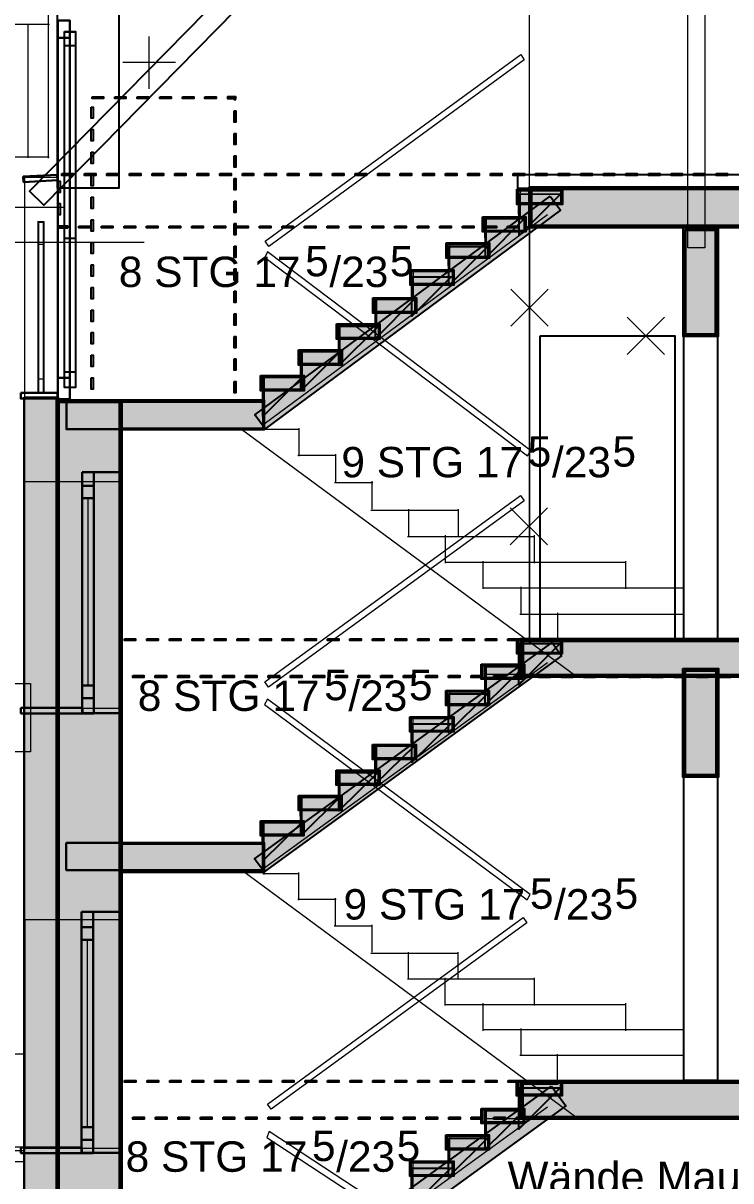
# Model space of a CAD drawing. Header units: millimetres. Extents: x 7 to 41668, y 3977 to 28530.
# Drawn here: x 18826 to 23474, y 11560 to 19163 of the extents above; entities that cross this region are included whole.
import ezdxf

# ---------------------------------------------------------------- set-up
doc = ezdxf.new("R2010")
doc.units = ezdxf.units.MM
doc.header["$LTSCALE"] = 50
doc.linetypes.add('PDF_112-9_84-7_0-0_0-0', pattern=[197.6, 112.9, -84.7, 0, 0])
for name, color, linetype in [('00_Wand_Bestand', 7, 'Continuous'), ('01_Daemmung_neu', 9, 'Continuous'), ('05_Linien_stark', 7, 'Continuous'), ('06_Linien_fein', 3, 'Continuous'), ('07_Bemassung', 6, 'Continuous'), ('10_Text', 7, 'Continuous')]:
    doc.layers.add(name, color=color, linetype=linetype)
doc.styles.add('PLAN', font='arial.ttf')

msp = doc.modelspace()

# ---------------------------------------------------------------- hatches: boundary and pattern name
at = {"layer": '00_Wand_Bestand'}
for points in [[(22287, 18026.3), (22355.1, 17934.2), (20416.2, 16499.4), (20348, 16591.5)], [(22069, 18072.8), (22367.1, 18072.8), (22367.1, 17972.8), (22069, 17972.8)], [(22082.1, 18041.7), (22354, 18041.3), (22082.5, 17769.8)], [(22149.8, 18089), (30224.9, 18089), (30224.9, 17818.5), (22149.8, 17818.5)], [(21842, 17892.1), (22127.6, 17892.1), (22127.6, 17792.1), (21842, 17792.1)], [(21861.1, 17880.7), (22118.7, 17880.1), (21861.7, 17623)], [(23159.8, 17820.5), (23389.7, 17820.5), (23389.7, 17105.7), (23159.8, 17105.7)], [(21603.1, 17719.7), (21888.7, 17719.7), (21888.7, 17619.7), (21603.1, 17619.7)], [(21620.1, 17697.2), (21877.8, 17696.6), (21620.7, 17439.6)], [(21366.7, 17542.5), (21655.6, 17542.5), (21655.6, 17442.5), (21366.7, 17442.5)], [(21378.5, 17497.5), (21636.1, 17496.9), (21379.1, 17239.9)], [(21122.7, 17359.3), (21408.3, 17359.3), (21408.3, 17259.3), (21122.7, 17259.3)], [(21139.5, 17350.5), (21397.1, 17349.9), (21140.1, 17092.8)], [(20883.7, 17187.8), (21169.3, 17187.8), (21169.3, 17087.8), (20883.7, 17087.8)], [(20899.7, 17172.8), (21157.4, 17172.2), (20900.3, 16915.1)], [(20634.8, 17017.6), (20920.4, 17017.6), (20920.4, 16917.6), (20634.8, 16917.6)], [(20649.8, 17007.3), (20907.5, 17006.7), (20650.4, 16749.6)], [(20385.4, 16848.9), (20671, 16848.9), (20671, 16748.9), (20385.4, 16748.9)], [(20400.3, 16838.6), (20658, 16838), (20400.9, 16580.9)], [(19045.3, 16690), (19475.1, 16690), (19475.1, 6062.2), (19045.3, 6062.2)], [(19465.7, 16688.8), (20409.5, 16688.8), (20409.5, 16493.1), (19465.7, 16493.1)], [(22299.7, 15095.3), (22362.3, 15009), (20408.4, 13589.4), (20345.8, 13675.7)], [(22067.6, 15121), (22365.7, 15121), (22365.7, 15021), (22067.6, 15021)], [(22080.7, 15089.9), (22352.6, 15089.5), (22081.1, 14817.9)], [(22093.2, 15121.1), (29873.4, 15121.1), (29873.4, 14867.3), (22093.2, 14867.3)], [(21833.9, 14954.5), (22119.6, 14954.5), (22119.6, 14856.1), (21833.9, 14856.1)], [(21859.7, 14939.3), (22117.3, 14938.8), (21860.3, 14686)], [(23158.4, 14925.4), (23393.2, 14925.4), (23393.2, 14210.6), (23158.4, 14210.6)], [(21601.7, 14781.1), (21887.3, 14781.1), (21887.3, 14682.7), (21601.7, 14682.7)], [(21618.7, 14758.9), (21876.4, 14758.3), (21619.3, 14505.5)], [(21365.2, 14606.7), (21654.2, 14606.7), (21654.2, 14508.3), (21365.2, 14508.3)], [(21377.1, 14562.5), (21634.8, 14561.9), (21377.7, 14309.1)], [(21121.3, 14426.6), (21406.9, 14426.6), (21406.9, 14328.2), (21121.3, 14328.2)], [(21138.1, 14417.9), (21395.7, 14417.3), (21138.7, 14164.5)], [(20882.3, 14257.9), (21167.9, 14257.9), (21167.9, 14159.6), (20882.3, 14159.6)], [(20898.3, 14243.2), (21156, 14242.6), (20898.9, 13989.8)], [(20633.4, 14090.6), (20919.1, 14090.6), (20919.1, 13992.2), (20633.4, 13992.2)], [(20648.4, 14080.4), (20906.1, 14079.8), (20649, 13827)], [(20384, 13924.6), (20669.6, 13924.6), (20669.6, 13826.3), (20384, 13826.3)], [(20399, 13914.5), (20656.6, 13913.9), (20399.6, 13661.1)], [(19464.3, 13782.4), (20408.1, 13782.4), (20408.1, 13585.7), (19464.3, 13585.7)], [(22295.7, 12182.8), (22389.7, 12053.4), (20396.9, 10605.6), (20303, 10735)], [(22066.9, 12219.8), (22365, 12219.8), (22365, 12119.8), (22066.9, 12119.8)], [(22080.7, 12171.9), (22352.6, 12171.5), (22081.1, 11900)], [(22092.8, 12219.6), (29880.3, 12219.6), (29880.3, 11965.8), (22092.8, 11965.8)], [(21833.9, 12036.5), (22119.6, 12036.5), (22119.6, 11938.1), (21833.9, 11938.1)], [(21859.7, 12021.4), (22117.3, 12020.8), (21860.3, 11768)], [(21601.7, 11863.1), (21887.3, 11863.1), (21887.3, 11764.7), (21601.7, 11764.7)], [(21618.7, 11840.9), (21876.4, 11840.3), (21619.3, 11587.5)], [(21365.2, 11688.7), (21654.2, 11688.7), (21654.2, 11590.4), (21365.2, 11590.4)], [(21377.1, 11644.5), (21634.8, 11643.9), (21377.7, 11391.1)]]:
    msp.add_hatch(color=7, dxfattribs=at).paths.add_polyline_path(points)
at = {"layer": '01_Daemmung_neu'}
msp.add_hatch(color=7, dxfattribs=at).paths.add_polyline_path([(18833.4, 16706.1), (19055.8, 16706.1), (19055.8, 8604.8), (18833.4, 8604.8)])

# ---------------------------------------------------------------- linework, layer by layer
at = {"layer": '00_Wand_Bestand'}
for points in [[(22287, 18026.3), (22355.1, 17934.2), (20416.2, 16499.4), (20348, 16591.5)], [(22069, 18072.8), (22367.1, 18072.8), (22367.1, 17972.8), (22069, 17972.8)], [(22082.1, 18041.7), (22354, 18041.3), (22082.5, 17769.8)], [(22149.8, 18089), (30224.9, 18089), (30224.9, 17818.5), (22149.8, 17818.5)], [(21842, 17892.1), (22127.6, 17892.1), (22127.6, 17792.1), (21842, 17792.1)], [(21861.1, 17880.7), (22118.7, 17880.1), (21861.7, 17623)], [(23159.8, 17820.5), (23389.7, 17820.5), (23389.7, 17105.7), (23159.8, 17105.7)], [(21603.1, 17719.7), (21888.7, 17719.7), (21888.7, 17619.7), (21603.1, 17619.7)], [(21620.1, 17697.2), (21877.8, 17696.6), (21620.7, 17439.6)], [(21366.7, 17542.5), (21655.6, 17542.5), (21655.6, 17442.5), (21366.7, 17442.5)], [(21378.5, 17497.5), (21636.1, 17496.9), (21379.1, 17239.9)], [(21122.7, 17359.3), (21408.3, 17359.3), (21408.3, 17259.3), (21122.7, 17259.3)], [(21139.5, 17350.5), (21397.1, 17349.9), (21140.1, 17092.8)], [(20883.7, 17187.8), (21169.3, 17187.8), (21169.3, 17087.8), (20883.7, 17087.8)], [(20899.7, 17172.8), (21157.4, 17172.2), (20900.3, 16915.1)], [(20634.8, 17017.6), (20920.4, 17017.6), (20920.4, 16917.6), (20634.8, 16917.6)], [(20649.8, 17007.3), (20907.5, 17006.7), (20650.4, 16749.6)], [(20385.4, 16848.9), (20671, 16848.9), (20671, 16748.9), (20385.4, 16748.9)], [(20400.3, 16838.6), (20658, 16838), (20400.9, 16580.9)], [(19045.3, 16690), (19475.1, 16690), (19475.1, 6062.2), (19045.3, 6062.2)], [(19465.7, 16688.8), (20409.5, 16688.8), (20409.5, 16493.1), (19465.7, 16493.1)], [(22299.7, 15095.3), (22362.3, 15009), (20408.4, 13589.4), (20345.8, 13675.7)], [(22067.6, 15121), (22365.7, 15121), (22365.7, 15021), (22067.6, 15021)], [(22080.7, 15089.9), (22352.6, 15089.5), (22081.1, 14817.9)], [(22093.2, 15121.1), (29873.4, 15121.1), (29873.4, 14867.3), (22093.2, 14867.3)], [(21833.9, 14954.5), (22119.6, 14954.5), (22119.6, 14856.1), (21833.9, 14856.1)], [(21859.7, 14939.3), (22117.3, 14938.8), (21860.3, 14686)], [(23158.4, 14925.4), (23393.2, 14925.4), (23393.2, 14210.6), (23158.4, 14210.6)], [(21601.7, 14781.1), (21887.3, 14781.1), (21887.3, 14682.7), (21601.7, 14682.7)], [(21618.7, 14758.9), (21876.4, 14758.3), (21619.3, 14505.5)], [(21365.2, 14606.7), (21654.2, 14606.7), (21654.2, 14508.3), (21365.2, 14508.3)], [(21377.1, 14562.5), (21634.8, 14561.9), (21377.7, 14309.1)], [(21121.3, 14426.6), (21406.9, 14426.6), (21406.9, 14328.2), (21121.3, 14328.2)], [(21138.1, 14417.9), (21395.7, 14417.3), (21138.7, 14164.5)], [(20882.3, 14257.9), (21167.9, 14257.9), (21167.9, 14159.6), (20882.3, 14159.6)], [(20898.3, 14243.2), (21156, 14242.6), (20898.9, 13989.8)], [(20633.4, 14090.6), (20919.1, 14090.6), (20919.1, 13992.2), (20633.4, 13992.2)], [(20648.4, 14080.4), (20906.1, 14079.8), (20649, 13827)], [(20384, 13924.6), (20669.6, 13924.6), (20669.6, 13826.3), (20384, 13826.3)], [(20399, 13914.5), (20656.6, 13913.9), (20399.6, 13661.1)], [(19464.3, 13782.4), (20408.1, 13782.4), (20408.1, 13585.7), (19464.3, 13585.7)], [(22295.7, 12182.8), (22389.7, 12053.4), (20396.9, 10605.6), (20303, 10735)], [(22066.9, 12219.8), (22365, 12219.8), (22365, 12119.8), (22066.9, 12119.8)], [(22080.7, 12171.9), (22352.6, 12171.5), (22081.1, 11900)], [(22092.8, 12219.6), (29880.3, 12219.6), (29880.3, 11965.8), (22092.8, 11965.8)], [(21833.9, 12036.5), (22119.6, 12036.5), (22119.6, 11938.1), (21833.9, 11938.1)], [(21859.7, 12021.4), (22117.3, 12020.8), (21860.3, 11768)], [(21601.7, 11863.1), (21887.3, 11863.1), (21887.3, 11764.7), (21601.7, 11764.7)], [(21618.7, 11840.9), (21876.4, 11840.3), (21619.3, 11587.5)], [(21365.2, 11688.7), (21654.2, 11688.7), (21654.2, 11590.4), (21365.2, 11590.4)], [(21377.1, 11644.5), (21634.8, 11643.9), (21377.7, 11391.1)]]:
    msp.add_lwpolyline(points, close=True, dxfattribs=at)
at = {"layer": '01_Daemmung_neu'}
msp.add_lwpolyline([(18833.4, 16706.1), (19055.8, 16706.1), (19055.8, 8604.8), (18833.4, 8604.8)], close=True, dxfattribs=at)
at = {"layer": '05_Linien_stark', "lineweight": 15}
for p, q in [((18991.3, 19286), (18991.3, 18276.8)), ((16832.9, 19157.6), (18999.4, 19157.6)), ((18857.5, 19159.3), (18857.5, 18277.9)), ((16826, 18286.4), (18996.3, 18286.4)), ((22090, 18070.1), (22090, 17887)), ((21867.7, 17891.1), (21867.7, 17705.8)), ((22096.3, 17883.8), (21868, 17883.8)), ((18964, 17859.4), (18920.4, 17859.4)), ((5333.2, 17725.1), (19620.8, 17725.1)), ((21626.7, 17719.4), (21626.7, 17536.4)), ((18963.8, 17710.1), (18920.6, 17710.1)), ((21872.9, 17712.4), (21620.9, 17712.4)), ((21633.2, 17534.1), (21381.3, 17534.1)), ((21387, 17541.1), (21387, 17358)), ((21393.2, 17351.7), (21141.2, 17351.7)), ((21147, 17358.7), (21147, 17175.7)), ((20906.8, 17186.5), (20906.8, 17002.7)), ((21153, 17179.5), (20901.1, 17179.5)), ((20903.8, 17010), (20651.9, 17010)), ((20657.6, 17017), (20657.6, 16834)), ((18964, 16825), (18920.4, 16825)), ((20654.6, 16841.5), (20402.7, 16841.5)), ((20408.4, 16848.5), (20408.4, 16665.5)), ((20408.1, 16681.2), (20408.1, 16489.8)), ((19253.7, 14809.9), (19253.7, 16048.2)), ((22093.2, 15117.6), (22093.2, 14934.6)), ((22094, 15117.7), (22094, 14934.7)), ((21866.4, 14949.6), (21866.4, 14767.3)), ((21871.4, 14773.8), (21619.5, 14773.8)), ((21625.2, 14780.8), (21625.2, 14600.7)), ((21631.8, 14598.4), (21379.9, 14598.4)), ((21385.6, 14605.4), (21385.6, 14425.3)), ((21391.8, 14419.1), (21139.9, 14419.1)), ((21145.6, 14426), (21145.6, 14246)), ((21151.6, 14249.7), (20899.7, 14249.7)), ((20905.4, 14256.6), (20905.4, 14075.9)), ((20902.4, 14083), (20650.5, 14083)), ((20656.2, 14089.9), (20656.2, 13909.9)), ((20653.2, 13917.4), (20401.2, 13917.4)), ((20407, 13924.3), (20407, 13744.3)), ((20406.7, 13759.7), (20406.7, 13571.5)), ((19249, 11909.9), (19249, 13148.3)), ((21866.4, 12031.6), (21866.4, 11849.3)), ((21625.2, 11862.8), (21625.2, 11682.7)), ((21871.4, 11855.8), (21619.5, 11855.8)), ((21631.8, 11680.5), (21379.9, 11680.5)), ((21385.6, 11687.4), (21385.6, 11507.3))]:
    msp.add_line(p, q, dxfattribs=at)
at = {"layer": '05_Linien_stark', "lineweight": 25}
for points in [[(24657.1, 23950.7), (24750.2, 23859.2), (18961.4, 17968.5), (18868.3, 18060.1)], [(19097.4, 19108.4), (19170.8, 19108.4), (19170.8, 16770.7), (19097.4, 16770.7)], [(19097.4, 19106.3), (19170.8, 19106.3), (19170.8, 17748.6), (19097.4, 17748.6)], [(19097.7, 19016.2), (19171, 19016.2), (19171, 16872.1), (19097.7, 16872.1)], [(18926.5, 17859.5), (18958.7, 17859.5), (18958.7, 16734.9), (18926.5, 16734.9)], [(23166, 17112), (23385.1, 17112), (23385.1, 15117.5), (23166, 15117.5)], [(23164.6, 14216.9), (23386.3, 14216.9), (23386.3, 12220.1), (23164.6, 12220.1)]]:
    msp.add_lwpolyline(points, close=True, dxfattribs=at)
at = {"layer": '05_Linien_stark', "lineweight": 20}
for points in [[(23190.3, 20866.5), (23301.9, 20866.5), (23301.9, 17688.2), (23190.3, 17688.2)], [(5545.9, 12394.9), (18837.9, 12394.9), (18837.9, 11782.4), (5545.9, 11782.4)], [(5545.7, 11759.1), (18835.2, 11759.1), (18835.2, 11686.1), (5545.7, 11686.1)]]:
    msp.add_lwpolyline(points, close=True, dxfattribs=at)
at = {"layer": '05_Linien_stark', "lineweight": 30}
for points in [[(19054.9, 19180.1), (19133.2, 19180.1), (19133.2, 16694.3), (19054.9, 16694.3)], [(19054.9, 19067.7), (19133.2, 19067.7), (19133.2, 16833.3), (19054.9, 16833.3)], [(18826.7, 18155.9), (18828.6, 18119.5), (19050.9, 18131.2), (19049, 18167.6)], [(22076.9, 18064.8), (22359.2, 18064.8), (22359.2, 17980.7), (22076.9, 17980.7)], [(21849.9, 17884.2), (22119.6, 17884.2), (22119.6, 17800), (21849.9, 17800)], [(21611, 17711.8), (21880.8, 17711.8), (21880.8, 17627.7), (21611, 17627.7)], [(21374.6, 17534.5), (21647.7, 17534.5), (21647.7, 17450.4), (21374.6, 17450.4)], [(21130.6, 17351.3), (21400.3, 17351.3), (21400.3, 17267.2), (21130.6, 17267.2)], [(20891.6, 17179.9), (21161.4, 17179.9), (21161.4, 17095.8), (20891.6, 17095.8)], [(20642.8, 17009.7), (20912.5, 17009.7), (20912.5, 16925.6), (20642.8, 16925.6)], [(20393.3, 16841), (20663, 16841), (20663, 16756.8), (20393.3, 16756.8)], [(18810.3, 16734.6), (19052.3, 16734.6), (19052.3, 16698.2), (18810.3, 16698.2)], [(19110.5, 16676.2), (20408.5, 16676.2), (20408.5, 16496.9), (19110.5, 16496.9)], [(19473.6, 16680.9), (20401.5, 16680.9), (20401.5, 16501), (19473.6, 16501)], [(19214.7, 16214.4), (19290.4, 16214.4), (19290.4, 14630.3), (19214.7, 14630.3)], [(19214.7, 16214.3), (19467.2, 16214.3), (19467.2, 14631.2), (19214.7, 14631.2)], [(19214.7, 16125.7), (19290.3, 16125.7), (19290.3, 14729.8), (19214.7, 14729.8)], [(19214.4, 16044.2), (19290.1, 16044.2), (19290.1, 14812.7), (19214.4, 14812.7)], [(21609.6, 14773.1), (21879.3, 14773.1), (21879.3, 14690.7), (21609.6, 14690.7)], [(18811.7, 14666.8), (19216, 14666.8), (19216, 14630.4), (18811.7, 14630.4)], [(18811.7, 14666.8), (19216, 14666.8), (19216, 14630.4), (18811.7, 14630.4)], [(21373.2, 14598.7), (21646.3, 14598.7), (21646.3, 14516.3), (21373.2, 14516.3)], [(21129.2, 14418.6), (21398.9, 14418.6), (21398.9, 14336.1), (21129.2, 14336.1)], [(20890.3, 14250), (21160, 14250), (21160, 14167.5), (20890.3, 14167.5)], [(20641.4, 14082.6), (20911.1, 14082.6), (20911.1, 14000.2), (20641.4, 14000.2)], [(20391.9, 13916.7), (20661.6, 13916.7), (20661.6, 13834.2), (20391.9, 13834.2)], [(19109.1, 13781.1), (20407.2, 13781.1), (20407.2, 13601.8), (19109.1, 13601.8)], [(19472.2, 13774.5), (20400.2, 13774.5), (20400.2, 13593.7), (19472.2, 13593.7)], [(19209.8, 13327), (19285.5, 13327), (19285.5, 11742.8), (19209.8, 11742.8)], [(19210.3, 13326.9), (19468.2, 13326.9), (19468.2, 11743.7), (19210.3, 11743.7)], [(19210, 13225.7), (19285.7, 13225.7), (19285.7, 11829.8), (19210, 11829.8)], [(19209.7, 13144.2), (19285.4, 13144.2), (19285.4, 11912.7), (19209.7, 11912.7)], [(21609.6, 11855.1), (21879.3, 11855.1), (21879.3, 11772.7), (21609.6, 11772.7)], [(18811.8, 11779.4), (19211.6, 11779.4), (19211.6, 11742.9), (18811.8, 11742.9)], [(18811.8, 11779.4), (19211.6, 11779.4), (19211.6, 11742.9), (18811.8, 11742.9)], [(21373.2, 11680.8), (21646.3, 11680.8), (21646.3, 11598.3), (21373.2, 11598.3)]]:
    msp.add_lwpolyline(points, close=True, dxfattribs=at)
at = {"layer": '05_Linien_stark', "lineweight": 18}
for points in [[(18837.8, 18150.8), (19051.4, 18150.8), (19051.4, 8609.2), (18837.8, 8609.2)], [(18837.8, 16701.7), (19051.4, 16701.7), (19051.4, 8609.2), (18837.8, 8609.2)], [(18836.7, 16152.6), (19469.3, 16152.6), (19469.3, 14661.4), (18836.7, 14661.4)], [(18838.3, 13277.1), (19470.3, 13277.1), (19470.3, 11773.6), (18838.3, 11773.6)]]:
    msp.add_lwpolyline(points, close=True, dxfattribs=at)
at = {"layer": '05_Linien_stark', "lineweight": 50}
for points in [[(22161.3, 18077.6), (30213.5, 18077.6), (30213.5, 17830), (22161.3, 17830)], [(23171.3, 17809.1), (23378.2, 17809.1), (23378.2, 17117.2), (23171.3, 17117.2)], [(19056.7, 16678.5), (19463.7, 16678.5), (19463.7, 6073.7), (19056.7, 6073.7)]]:
    msp.add_lwpolyline(points, close=True, dxfattribs=at)
at = {"layer": '05_Linien_stark', "lineweight": 15}
for points in [[(20431.6, 17660.6), (20412.4, 17625.2), (22137.9, 16320.7), (22157.1, 16356.2)], [(16032.6, 14826.5), (18875.1, 14826.5), (18875.1, 14377.5), (16032.6, 14377.5)], [(20430.2, 14722.9), (20411, 14688), (22136.5, 13405.2), (22155.6, 13440.1)], [(20454.3, 12030.6), (20431.4, 12065), (22110.1, 13289.6), (22133, 13255.2)], [(20442.1, 11885.2), (20426.8, 11845.4), (23414.6, 9883.5), (23429.9, 9923.3)]]:
    msp.add_lwpolyline(points, close=True, dxfattribs=at)
at = {"layer": '06_Linien_fein', "lineweight": 5}
for p, q in [((19654.3, 18731.2), (19654.3, 19076.7)), ((19827, 18903.9), (19481.6, 18903.9)), ((22273.1, 17172.8), (22028.9, 17417.1)), ((22273.1, 17417.1), (22028.9, 17172.8)), ((23037.3, 16988), (22793, 17232.3)), ((23037.3, 17232.3), (22793, 16988)), ((22268.8, 15736.3), (22024.5, 15980.6)), ((22268.8, 15980.6), (22024.5, 15736.3))]:
    msp.add_line(p, q, dxfattribs=at)
at = {"layer": '06_Linien_fein', "linetype": 'PDF_112-9_84-7_0-0_0-0', "lineweight": 15}
for p, q in [((20635.9, 16504.5), (20635.9, 16319.2)), ((20401.3, 16497.1), (20635.7, 16497.1)), ((20630.8, 16325.8), (20882.7, 16325.8)), ((20877, 16332.8), (20877, 16149.7)), ((20870.4, 16147.4), (21122.4, 16147.4)), ((21116.6, 16154.4), (21116.6, 15971.4)), ((21356.7, 15972), (21356.7, 15789)), ((21682.5, 15972), (21682.5, 15789)), ((21110.5, 15965), (21362.4, 15965)), ((21110.5, 15965), (21679.6, 15965)), ((21350.6, 15792.8), (21602.6, 15792.8)), ((21350.6, 15792.8), (22187.3, 15792.8)), ((21596.8, 15799.8), (21596.8, 15616.1)), ((22182.5, 15799.8), (22182.5, 15616.1)), ((21599.8, 15623.3), (21851.8, 15623.3)), ((21599.8, 15623.3), (22786.2, 15623.3)), ((21846, 15630.3), (21846, 15447.3)), ((22782.5, 15630.3), (22782.5, 15447.3)), ((21849, 15454.8), (22101, 15454.8)), ((21849, 15454.8), (23166.3, 15454.8)), ((22095.2, 15461.9), (22095.2, 15278.8)), ((22089, 15282.9), (22341, 15282.9)), ((22089, 15282.9), (23165.7, 15282.9)), ((20399.9, 13578.7), (20634.3, 13578.7)), ((20634.5, 13585.9), (20634.5, 13403.7)), ((20629.4, 13410.2), (20881.3, 13410.2)), ((20875.6, 13417.1), (20875.6, 13237.1)), ((20869, 13234.8), (21120.9, 13234.8)), ((21115.2, 13241.7), (21115.2, 13061.7)), ((21109.1, 13055.4), (21361, 13055.4)), ((21109.1, 13055.4), (21678.2, 13055.4)), ((21355.3, 13062.3), (21355.3, 12882.3)), ((21681.1, 13062.3), (21681.1, 12882.3)), ((21349.2, 12886.1), (21601.1, 12886.1)), ((21349.2, 12886.1), (22185.8, 12886.1)), ((21595.4, 12892.9), (21595.4, 12712.2)), ((22181.2, 12892.9), (22181.2, 12712.2)), ((21598.4, 12719.4), (21850.4, 12719.4)), ((21598.4, 12719.4), (22784.8, 12719.4)), ((21844.6, 12726.3), (21844.6, 12546.3)), ((22781.1, 12726.3), (22781.1, 12546.3)), ((21847.7, 12553.7), (22099.6, 12553.7)), ((21847.7, 12553.7), (23164.9, 12553.7)), ((22093.9, 12560.6), (22093.9, 12380.6)), ((22087.7, 12384.7), (22339.6, 12384.7)), ((22087.7, 12384.7), (23164.3, 12384.7))]:
    msp.add_line(p, q, dxfattribs=at)
at = {"layer": '07_Bemassung', "lineweight": 9}
for p, q in [((22152.5, 15090.4), (22152.5, 20867)), ((19089.7, 17952.5), (14799.8, 17952.5)), ((22153.3, 15090.4), (22153.3, 17868.4))]:
    msp.add_line(p, q, dxfattribs=at)
at = {"layer": '07_Bemassung', "lineweight": 13}
msp.add_line((19135.1, 16878.4), (19135.1, 19016.5), dxfattribs=at)
at = {"layer": '07_Bemassung', "lineweight": 15}
for p, q in [((22270.2, 17905), (20409, 16530.1)), ((22339.4, 15110.6), (22087.5, 15110.6)), ((22268.8, 14963.2), (20407.6, 13611.2)), ((22094.2, 14886.5), (21865.8, 14886.5)), ((22094.9, 14886.6), (21866.5, 14886.6)), ((22339.4, 12192.6), (22087.5, 12192.6)), ((22093.2, 12199.6), (22093.2, 12016.6)), ((22094, 12199.7), (22094, 12016.7)), ((22268.8, 12045.2), (20407.6, 10693.2)), ((22094.2, 11968.5), (21865.8, 11968.5)), ((22094.9, 11968.6), (21866.5, 11968.6))]:
    msp.add_line(p, q, dxfattribs=at)
at = {"layer": '07_Bemassung', "linetype": 'PDF_112-9_84-7_0-0_0-0', "lineweight": 15}
for p, q in [((20260.9, 16498), (22456.6, 14876.1)), ((22335.2, 15290), (22335.2, 15106.2)), ((22338.2, 15113.5), (22590.2, 15113.5)), ((20259.6, 13602.9), (22455.2, 11980.9)), ((22333.8, 12391.6), (22333.8, 12210.9))]:
    msp.add_line(p, q, dxfattribs=at)
at = {"layer": '07_Bemassung', "lineweight": 25}
for points in [[(19050.9, 21530.8), (19454.7, 21530.8), (19454.7, 18078.9), (19050.9, 18078.9)], [(22074.6, 18169.8), (29814.5, 18169.8), (29814.5, 18078.4), (22074.6, 18078.4)], [(22222.5, 17110.2), (23104.9, 17110.2), (23104.9, 15115.7), (22222.5, 15115.7)]]:
    msp.add_lwpolyline(points, close=True, dxfattribs=at)
at = {"layer": '07_Bemassung', "lineweight": 15}
for points in [[(20438.6, 17697.4), (20415.7, 17731.8), (22094.4, 18956.4), (22117.3, 18921.9)], [(20437.2, 14802.3), (20414.3, 14836.7), (22093, 16061.3), (22115.9, 16026.8)]]:
    msp.add_lwpolyline(points, close=True, dxfattribs=at)
at = {"layer": '07_Bemassung'}
for points in [[(19279.2, 18680.5), (19353.3, 18680.5), (19353.3, 18668.2), (19279.2, 18668.2)], [(19427.4, 18680.5), (19501.5, 18680.5), (19501.5, 18668.2), (19427.4, 18668.2)], [(19575.6, 18680.5), (19649.7, 18680.5), (19649.7, 18668.2), (19575.6, 18668.2)], [(19723.7, 18680.5), (19797.8, 18680.5), (19797.8, 18668.2), (19723.7, 18668.2)], [(19871.9, 18680.5), (19946, 18680.5), (19946, 18668.2), (19871.9, 18668.2)], [(20020.1, 18680.5), (20094.2, 18680.5), (20094.2, 18668.2), (20020.1, 18668.2)], [(20223.5, 18661.7), (20223.5, 18680.5), (20168.2, 18680.5), (20168.2, 18668.2), (20211.1, 18668.2), (20211.1, 18664.9), (20211.1, 18661.7)], [(19273.1, 18612.6), (19285.5, 18612.6), (19285.5, 18538.5), (19273.1, 18538.5)], [(20211.1, 18587.6), (20223.5, 18587.6), (20223.5, 18513.5), (20211.1, 18513.5)], [(19273.1, 18464.4), (19285.5, 18464.4), (19285.5, 18390.3), (19273.1, 18390.3)], [(20211.1, 18439.4), (20223.5, 18439.4), (20223.5, 18365.4), (20211.1, 18365.4)], [(19273.1, 18316.2), (19285.5, 18316.2), (19285.5, 18242.1), (19273.1, 18242.1)], [(20211.1, 18291.3), (20223.5, 18291.3), (20223.5, 18217.2), (20211.1, 18217.2)], [(19080.4, 18176), (19154.5, 18176), (19154.5, 18163.6), (19080.4, 18163.6)], [(19228.6, 18176), (19302.7, 18176), (19302.7, 18163.6), (19228.6, 18163.6)], [(19376.7, 18176), (19450.8, 18176), (19450.8, 18163.6), (19376.7, 18163.6)], [(19524.9, 18176), (19599, 18176), (19599, 18163.6), (19524.9, 18163.6)], [(19673, 18176), (19747.1, 18176), (19747.1, 18163.6), (19673, 18163.6)], [(19821.2, 18176), (19895.3, 18176), (19895.3, 18163.6), (19821.2, 18163.6)], [(19969.4, 18176), (20043.5, 18176), (20043.5, 18163.6), (19969.4, 18163.6)], [(20117.6, 18176), (20191.7, 18176), (20191.7, 18163.6), (20117.6, 18163.6)], [(20265.7, 18176), (20339.8, 18176), (20339.8, 18163.6), (20265.7, 18163.6)], [(20413.9, 18176), (20488, 18176), (20488, 18163.6), (20413.9, 18163.6)], [(20562.1, 18176), (20636.2, 18176), (20636.2, 18163.6), (20562.1, 18163.6)], [(20710.2, 18176), (20784.3, 18176), (20784.3, 18163.6), (20710.2, 18163.6)], [(20858.4, 18176), (20932.4, 18176), (20932.4, 18163.6), (20858.4, 18163.6)], [(21006.5, 18176), (21080.6, 18176), (21080.6, 18163.6), (21006.5, 18163.6)], [(21154.7, 18176), (21228.8, 18176), (21228.8, 18163.6), (21154.7, 18163.6)], [(21302.9, 18176), (21377, 18176), (21377, 18163.6), (21302.9, 18163.6)], [(21451.1, 18176), (21525.2, 18176), (21525.2, 18163.6), (21451.1, 18163.6)], [(21599.2, 18176), (21673.3, 18176), (21673.3, 18163.6), (21599.2, 18163.6)], [(21747.4, 18176), (21821.5, 18176), (21821.5, 18163.6), (21747.4, 18163.6)], [(21895.5, 18176), (21969.6, 18176), (21969.6, 18163.6), (21895.5, 18163.6)], [(22043.7, 18176), (22117.8, 18176), (22117.8, 18163.6), (22043.7, 18163.6)], [(22191.9, 18176), (22266, 18176), (22266, 18163.6), (22191.9, 18163.6)], [(22340, 18176), (22414.1, 18176), (22414.1, 18163.6), (22340, 18163.6)], [(22488.2, 18176), (22562.3, 18176), (22562.3, 18163.6), (22488.2, 18163.6)], [(22636.4, 18176), (22710.5, 18176), (22710.5, 18163.6), (22636.4, 18163.6)], [(22784.5, 18176), (22858.6, 18176), (22858.6, 18163.6), (22784.5, 18163.6)], [(22932.7, 18176), (23006.8, 18176), (23006.8, 18163.6), (22932.7, 18163.6)], [(23080.9, 18176), (23154.9, 18176), (23154.9, 18163.6), (23080.9, 18163.6)], [(23229, 18176), (23303.1, 18176), (23303.1, 18163.6), (23229, 18163.6)], [(23377.2, 18176), (23451.3, 18176), (23451.3, 18163.6), (23377.2, 18163.6)], [(19056, 18126.3), (19068.3, 18126.3), (19068.3, 18052.2), (19056, 18052.2)], [(19273.1, 18168.1), (19285.5, 18168.1), (19285.5, 18094), (19273.1, 18094)], [(20211.1, 18143.1), (20223.5, 18143.1), (20223.5, 18069), (20211.1, 18069)], [(19273.1, 18019.9), (19285.5, 18019.9), (19285.5, 17945.8), (19273.1, 17945.8)], [(19056, 17978.2), (19068.3, 17978.2), (19068.3, 17904.1), (19056, 17904.1)], [(20211.1, 17994.9), (20223.5, 17994.9), (20223.5, 17920.9), (20211.1, 17920.9)], [(19273.1, 17871.7), (19285.5, 17871.7), (19285.5, 17797.6), (19273.1, 17797.6)], [(19118.5, 17818.4), (19118.5, 17830.8), (19056, 17830.8), (19056.8, 17830), (19056, 17830), (19056, 17818.4)], [(19192.6, 17830.8), (19266.7, 17830.8), (19266.7, 17818.4), (19192.6, 17818.4)], [(19340.8, 17830.8), (19414.8, 17830.8), (19414.8, 17818.4), (19340.8, 17818.4)], [(19488.9, 17830.8), (19563, 17830.8), (19563, 17818.4), (19488.9, 17818.4)], [(19637.1, 17830.8), (19711.2, 17830.8), (19711.2, 17818.4), (19637.1, 17818.4)], [(19785.3, 17830.8), (19859.3, 17830.8), (19859.3, 17818.4), (19785.3, 17818.4)], [(19933.4, 17830.8), (20007.5, 17830.8), (20007.5, 17818.4), (19933.4, 17818.4)], [(20081.6, 17830.8), (20155.7, 17830.8), (20155.7, 17818.4), (20081.6, 17818.4)], [(20211.1, 17846.8), (20223.5, 17846.8), (20223.5, 17772.7), (20211.1, 17772.7)], [(20229.8, 17830.8), (20303.8, 17830.8), (20303.8, 17818.4), (20229.8, 17818.4)], [(20377.9, 17830.8), (20452, 17830.8), (20452, 17818.4), (20377.9, 17818.4)], [(20526.1, 17830.8), (20600.2, 17830.8), (20600.2, 17818.4), (20526.1, 17818.4)], [(20674.3, 17830.8), (20748.3, 17830.8), (20748.3, 17818.4), (20674.3, 17818.4)], [(20822.4, 17830.8), (20896.5, 17830.8), (20896.5, 17818.4), (20822.4, 17818.4)], [(20970.6, 17830.8), (21044.7, 17830.8), (21044.7, 17818.4), (20970.6, 17818.4)], [(21118.8, 17830.8), (21192.8, 17830.8), (21192.8, 17818.4), (21118.8, 17818.4)], [(21266.9, 17830.8), (21341, 17830.8), (21341, 17818.4), (21266.9, 17818.4)], [(21415.1, 17830.8), (21489.2, 17830.8), (21489.2, 17818.4), (21415.1, 17818.4)], [(21563.2, 17830.8), (21637.3, 17830.8), (21637.3, 17818.4), (21563.2, 17818.4)], [(21711.4, 17830.8), (21785.5, 17830.8), (21785.5, 17818.4), (21711.4, 17818.4)], [(21859.6, 17830.8), (21933.7, 17830.8), (21933.7, 17818.4), (21859.6, 17818.4)], [(22007.7, 17830.8), (22081.8, 17830.8), (22081.8, 17818.4), (22007.7, 17818.4)], [(22155.9, 17830.8), (22230, 17830.8), (22230, 17818.4), (22155.9, 17818.4)], [(22304.1, 17830.8), (22378.1, 17830.8), (22378.1, 17818.4), (22304.1, 17818.4)], [(22452.2, 17830.8), (22526.3, 17830.8), (22526.3, 17818.4), (22452.2, 17818.4)], [(22600.4, 17830.8), (22674.5, 17830.8), (22674.5, 17818.4), (22600.4, 17818.4)], [(22748.6, 17830.8), (22822.6, 17830.8), (22822.6, 17818.4), (22748.6, 17818.4)], [(22896.7, 17830.8), (22970.8, 17830.8), (22970.8, 17818.4), (22896.7, 17818.4)], [(23044.9, 17830.8), (23119, 17830.8), (23119, 17818.4), (23044.9, 17818.4)], [(23193.1, 17830.8), (23267.1, 17830.8), (23267.1, 17818.4), (23193.1, 17818.4)], [(23341.2, 17830.8), (23415.3, 17830.8), (23415.3, 17818.4), (23341.2, 17818.4)], [(19273.1, 17723.6), (19285.5, 17723.6), (19285.5, 17649.5), (19273.1, 17649.5)], [(20211.1, 17698.6), (20223.5, 17698.6), (20223.5, 17624.5), (20211.1, 17624.5)], [(19273.1, 17575.4), (19285.5, 17575.4), (19285.5, 17501.3), (19273.1, 17501.3)], [(20211.1, 17550.4), (20223.5, 17550.4), (20223.5, 17476.4), (20211.1, 17476.4)], [(19273.1, 17427.2), (19285.5, 17427.2), (19285.5, 17353.1), (19273.1, 17353.1)], [(20211.1, 17402.3), (20223.5, 17402.3), (20223.5, 17328.2), (20211.1, 17328.2)], [(19273.1, 17279.1), (19285.5, 17279.1), (19285.5, 17205), (19273.1, 17205)], [(20211.1, 17254.1), (20223.5, 17254.1), (20223.5, 17180), (20211.1, 17180)], [(19273.1, 17130.9), (19285.5, 17130.9), (19285.5, 17056.8), (19273.1, 17056.8)], [(20211.1, 17105.9), (20223.5, 17105.9), (20223.5, 17031.9), (20211.1, 17031.9)], [(19273.1, 16982.7), (19285.5, 16982.7), (19285.5, 16908.6), (19273.1, 16908.6)], [(20211.1, 16957.8), (20223.5, 16957.8), (20223.5, 16883.7), (20211.1, 16883.7)], [(19273.1, 16834.6), (19285.5, 16834.6), (19285.5, 16760.5), (19273.1, 16760.5)], [(20211.1, 16809.6), (20223.5, 16809.6), (20223.5, 16735.5), (20211.1, 16735.5)], [(19273.1, 16686.4), (19273.1, 16673.7), (19334.5, 16673.7), (19334.5, 16686), (19285.5, 16686), (19285.5, 16686.2), (19285.5, 16686.4)], [(19408.6, 16686), (19482.6, 16686), (19482.6, 16673.7), (19408.6, 16673.7)], [(19556.7, 16686), (19630.8, 16686), (19630.8, 16673.7), (19556.7, 16673.7)], [(19704.9, 16686), (19779, 16686), (19779, 16673.7), (19704.9, 16673.7)], [(19853.1, 16686), (19927.1, 16686), (19927.1, 16673.7), (19853.1, 16673.7)], [(20001.2, 16686), (20075.3, 16686), (20075.3, 16673.7), (20001.2, 16673.7)], [(20149.4, 16686), (20223.5, 16686), (20223.5, 16673.7), (20149.4, 16673.7)], [(19459.9, 15077.4), (19472.2, 15077.4), (19472.2, 15003.3), (19459.9, 15003.3)], [(19490.9, 15120.5), (19565, 15120.5), (19565, 15108.1), (19490.9, 15108.1)], [(19639.1, 15120.5), (19713.1, 15120.5), (19713.1, 15108.1), (19639.1, 15108.1)], [(19787.2, 15120.5), (19861.3, 15120.5), (19861.3, 15108.1), (19787.2, 15108.1)], [(19935.4, 15120.5), (20009.5, 15120.5), (20009.5, 15108.1), (19935.4, 15108.1)], [(20083.5, 15120.5), (20157.6, 15120.5), (20157.6, 15108.1), (20083.5, 15108.1)], [(20231.7, 15120.5), (20305.8, 15120.5), (20305.8, 15108.1), (20231.7, 15108.1)], [(20379.9, 15120.5), (20454, 15120.5), (20454, 15108.1), (20379.9, 15108.1)], [(20528.1, 15120.5), (20602.2, 15120.5), (20602.2, 15108.1), (20528.1, 15108.1)], [(20676.2, 15120.5), (20750.3, 15120.5), (20750.3, 15108.1), (20676.2, 15108.1)], [(20824.4, 15120.5), (20898.5, 15120.5), (20898.5, 15108.1), (20824.4, 15108.1)], [(20972.6, 15120.5), (21046.7, 15120.5), (21046.7, 15108.1), (20972.6, 15108.1)], [(21120.7, 15120.5), (21194.8, 15120.5), (21194.8, 15108.1), (21120.7, 15108.1)], [(21268.9, 15120.5), (21343, 15120.5), (21343, 15108.1), (21268.9, 15108.1)], [(21417.1, 15120.5), (21491.2, 15120.5), (21491.2, 15108.1), (21417.1, 15108.1)], [(21565.2, 15120.5), (21639.3, 15120.5), (21639.3, 15108.1), (21565.2, 15108.1)], [(21713.4, 15120.5), (21787.5, 15120.5), (21787.5, 15108.1), (21713.4, 15108.1)], [(21861.6, 15120.5), (21935.6, 15120.5), (21935.6, 15108.1), (21861.6, 15108.1)], [(22009.7, 15120.5), (22083.8, 15120.5), (22083.8, 15108.1), (22009.7, 15108.1)], [(22157.9, 15120.5), (22232, 15120.5), (22232, 15108.1), (22157.9, 15108.1)], [(22306.1, 15120.5), (22380.2, 15120.5), (22380.2, 15108.1), (22306.1, 15108.1)], [(22454.2, 15120.5), (22528.3, 15120.5), (22528.3, 15108.1), (22454.2, 15108.1)], [(22602.4, 15120.5), (22676.5, 15120.5), (22676.5, 15108.1), (22602.4, 15108.1)], [(22750.6, 15120.5), (22824.7, 15120.5), (22824.7, 15108.1), (22750.6, 15108.1)], [(22898.7, 15120.5), (22972.8, 15120.5), (22972.8, 15108.1), (22898.7, 15108.1)], [(23046.9, 15120.5), (23121, 15120.5), (23121, 15108.1), (23046.9, 15108.1)], [(23195.1, 15120.5), (23269.2, 15120.5), (23269.2, 15108.1), (23195.1, 15108.1)], [(23343.2, 15120.5), (23417.3, 15120.5), (23417.3, 15108.1), (23343.2, 15108.1)], [(19472.2, 14866.7), (19471.4, 14867.5), (19471.4, 14866.7), (19459.9, 14866.7), (19459.9, 14929.2), (19472.2, 14929.2)], [(19545.5, 14879), (19619.6, 14879), (19619.6, 14866.7), (19545.5, 14866.7)], [(19693.7, 14879), (19767.8, 14879), (19767.8, 14866.7), (19693.7, 14866.7)], [(19841.8, 14879), (19915.9, 14879), (19915.9, 14866.7), (19841.8, 14866.7)], [(19990, 14879), (20064.1, 14879), (20064.1, 14866.7), (19990, 14866.7)], [(20138.2, 14879), (20212.3, 14879), (20212.3, 14866.7), (20138.2, 14866.7)], [(20286.3, 14879), (20360.4, 14879), (20360.4, 14866.7), (20286.3, 14866.7)], [(20434.5, 14879), (20508.6, 14879), (20508.6, 14866.7), (20434.5, 14866.7)], [(20582.7, 14879), (20656.8, 14879), (20656.8, 14866.7), (20582.7, 14866.7)], [(20730.8, 14879), (20804.9, 14879), (20804.9, 14866.7), (20730.8, 14866.7)], [(20879, 14879), (20953.1, 14879), (20953.1, 14866.7), (20879, 14866.7)], [(21027.2, 14879), (21101.3, 14879), (21101.3, 14866.7), (21027.2, 14866.7)], [(21175.3, 14879), (21249.4, 14879), (21249.4, 14866.7), (21175.3, 14866.7)], [(21323.5, 14879), (21397.6, 14879), (21397.6, 14866.7), (21323.5, 14866.7)], [(21471.7, 14879), (21545.8, 14879), (21545.8, 14866.7), (21471.7, 14866.7)], [(21619.8, 14879), (21693.9, 14879), (21693.9, 14866.7), (21619.8, 14866.7)], [(21768, 14879), (21842.1, 14879), (21842.1, 14866.7), (21768, 14866.7)], [(21916.2, 14879), (21990.3, 14879), (21990.3, 14866.7), (21916.2, 14866.7)], [(22064.3, 14879), (22138.4, 14879), (22138.4, 14866.7), (22064.3, 14866.7)], [(22212.5, 14879), (22286.6, 14879), (22286.6, 14866.7), (22212.5, 14866.7)], [(22360.7, 14879), (22434.8, 14879), (22434.8, 14866.7), (22360.7, 14866.7)], [(22508.8, 14879), (22582.9, 14879), (22582.9, 14866.7), (22508.8, 14866.7)], [(22657, 14879), (22731.1, 14879), (22731.1, 14866.7), (22657, 14866.7)], [(22805.2, 14879), (22879.3, 14879), (22879.3, 14866.7), (22805.2, 14866.7)], [(22953.3, 14879), (23027.4, 14879), (23027.4, 14866.7), (22953.3, 14866.7)], [(23101.5, 14879), (23175.6, 14879), (23175.6, 14866.7), (23101.5, 14866.7)], [(23249.7, 14879), (23323.8, 14879), (23323.8, 14866.7), (23249.7, 14866.7)], [(23397.9, 14879), (23472, 14879), (23472, 14866.7), (23397.9, 14866.7)], [(19461.2, 12177), (19473.5, 12177), (19473.5, 12102.9), (19461.2, 12102.9)], [(19492.2, 12220.1), (19566.3, 12220.1), (19566.3, 12207.7), (19492.2, 12207.7)], [(19640.3, 12220.1), (19714.4, 12220.1), (19714.4, 12207.7), (19640.3, 12207.7)], [(19788.5, 12220.1), (19862.6, 12220.1), (19862.6, 12207.7), (19788.5, 12207.7)], [(19936.7, 12220.1), (20010.8, 12220.1), (20010.8, 12207.7), (19936.7, 12207.7)], [(20084.8, 12220.1), (20158.9, 12220.1), (20158.9, 12207.7), (20084.8, 12207.7)], [(20233, 12220.1), (20307.1, 12220.1), (20307.1, 12207.7), (20233, 12207.7)], [(20381.2, 12220.1), (20455.3, 12220.1), (20455.3, 12207.7), (20381.2, 12207.7)], [(20529.3, 12220.1), (20603.4, 12220.1), (20603.4, 12207.7), (20529.3, 12207.7)], [(20677.5, 12220.1), (20751.6, 12220.1), (20751.6, 12207.7), (20677.5, 12207.7)], [(20825.7, 12220.1), (20899.8, 12220.1), (20899.8, 12207.7), (20825.7, 12207.7)], [(20973.9, 12220.1), (21048, 12220.1), (21048, 12207.7), (20973.9, 12207.7)], [(21122, 12220.1), (21196.1, 12220.1), (21196.1, 12207.7), (21122, 12207.7)], [(21270.2, 12220.1), (21344.2, 12220.1), (21344.2, 12207.7), (21270.2, 12207.7)], [(21418.3, 12220.1), (21492.4, 12220.1), (21492.4, 12207.7), (21418.3, 12207.7)], [(21566.5, 12220.1), (21640.6, 12220.1), (21640.6, 12207.7), (21566.5, 12207.7)], [(21714.7, 12220.1), (21788.8, 12220.1), (21788.8, 12207.7), (21714.7, 12207.7)], [(21862.8, 12220.1), (21936.9, 12220.1), (21936.9, 12207.7), (21862.8, 12207.7)], [(22011, 12220.1), (22085.1, 12220.1), (22085.1, 12207.7), (22011, 12207.7)], [(22159.2, 12220.1), (22233.3, 12220.1), (22233.3, 12207.7), (22159.2, 12207.7)], [(22307.3, 12220.1), (22381.4, 12220.1), (22381.4, 12207.7), (22307.3, 12207.7)], [(22455.5, 12220.1), (22529.6, 12220.1), (22529.6, 12207.7), (22455.5, 12207.7)], [(22603.7, 12220.1), (22677.8, 12220.1), (22677.8, 12207.7), (22603.7, 12207.7)], [(22751.9, 12220.1), (22826, 12220.1), (22826, 12207.7), (22751.9, 12207.7)], [(22900, 12220.1), (22974.1, 12220.1), (22974.1, 12207.7), (22900, 12207.7)], [(23048.2, 12220.1), (23122.3, 12220.1), (23122.3, 12207.7), (23048.2, 12207.7)], [(23196.3, 12220.1), (23270.4, 12220.1), (23270.4, 12207.7), (23196.3, 12207.7)], [(23344.5, 12220.1), (23418.6, 12220.1), (23418.6, 12207.7), (23344.5, 12207.7)], [(19461.2, 12028.8), (19461.2, 11966.3), (19472.7, 11966.3), (19472.7, 11967.1), (19473.5, 11966.3), (19473.5, 12028.8)], [(19546.8, 11978.6), (19620.9, 11978.6), (19620.9, 11966.3), (19546.8, 11966.3)], [(19694.9, 11978.6), (19769, 11978.6), (19769, 11966.3), (19694.9, 11966.3)], [(19843.1, 11978.6), (19917.2, 11978.6), (19917.2, 11966.3), (19843.1, 11966.3)], [(19991.3, 11978.6), (20065.4, 11978.6), (20065.4, 11966.3), (19991.3, 11966.3)], [(20139.4, 11978.6), (20213.5, 11978.6), (20213.5, 11966.3), (20139.4, 11966.3)], [(20287.6, 11978.6), (20361.7, 11978.6), (20361.7, 11966.3), (20287.6, 11966.3)], [(20435.8, 11978.6), (20509.9, 11978.6), (20509.9, 11966.3), (20435.8, 11966.3)], [(20583.9, 11978.6), (20658, 11978.6), (20658, 11966.3), (20583.9, 11966.3)], [(20732.1, 11978.6), (20806.2, 11978.6), (20806.2, 11966.3), (20732.1, 11966.3)], [(20880.3, 11978.6), (20954.4, 11978.6), (20954.4, 11966.3), (20880.3, 11966.3)], [(21028.4, 11978.6), (21102.5, 11978.6), (21102.5, 11966.3), (21028.4, 11966.3)], [(21176.6, 11978.6), (21250.7, 11978.6), (21250.7, 11966.3), (21176.6, 11966.3)], [(21324.8, 11978.6), (21398.9, 11978.6), (21398.9, 11966.3), (21324.8, 11966.3)], [(21472.9, 11978.6), (21547, 11978.6), (21547, 11966.3), (21472.9, 11966.3)], [(21621.1, 11978.6), (21695.2, 11978.6), (21695.2, 11966.3), (21621.1, 11966.3)], [(21769.3, 11978.6), (21843.4, 11978.6), (21843.4, 11966.3), (21769.3, 11966.3)], [(21917.4, 11978.6), (21991.5, 11978.6), (21991.5, 11966.3), (21917.4, 11966.3)], [(22065.6, 11978.6), (22139.7, 11978.6), (22139.7, 11966.3), (22065.6, 11966.3)], [(22213.8, 11978.6), (22287.9, 11978.6), (22287.9, 11966.3), (22213.8, 11966.3)], [(22361.9, 11978.6), (22436, 11978.6), (22436, 11966.3), (22361.9, 11966.3)], [(22510.1, 11978.6), (22584.2, 11978.6), (22584.2, 11966.3), (22510.1, 11966.3)], [(22658.3, 11978.6), (22732.4, 11978.6), (22732.4, 11966.3), (22658.3, 11966.3)], [(22806.5, 11978.6), (22880.6, 11978.6), (22880.6, 11966.3), (22806.5, 11966.3)], [(22954.6, 11978.6), (23028.7, 11978.6), (23028.7, 11966.3), (22954.6, 11966.3)], [(23102.8, 11978.6), (23176.9, 11978.6), (23176.9, 11966.3), (23102.8, 11966.3)], [(23251, 11978.6), (23325.1, 11978.6), (23325.1, 11966.3), (23251, 11966.3)], [(23399.2, 11978.6), (23473.2, 11978.6), (23473.2, 11966.3), (23399.2, 11966.3)]]:
    msp.add_lwpolyline(points, close=True, dxfattribs=at)
at = {"layer": '07_Bemassung', "lineweight": 30}
for points in [[(22075.5, 15113), (22357.8, 15113), (22357.8, 15028.9), (22075.5, 15028.9)], [(21841.9, 14946.6), (22111.6, 14946.6), (22111.6, 14864.1), (21841.9, 14864.1)], [(22074.8, 12211.8), (22357.1, 12211.8), (22357.1, 12127.7), (22074.8, 12127.7)], [(21841.9, 12028.6), (22111.6, 12028.6), (22111.6, 11946.1), (21841.9, 11946.1)]]:
    msp.add_lwpolyline(points, close=True, dxfattribs=at)
at = {"layer": '07_Bemassung', "lineweight": 50}
for points in [[(22104.7, 15109.6), (29861.9, 15109.6), (29861.9, 14878.7), (22104.7, 14878.7)], [(23169.9, 14913.9), (23381.7, 14913.9), (23381.7, 14222.1), (23169.9, 14222.1)], [(22104.3, 12208.1), (29868.9, 12208.1), (29868.9, 11977.2), (22104.3, 11977.2)]]:
    msp.add_lwpolyline(points, close=True, dxfattribs=at)

# ---------------------------------------------------------------- texts
at = {"layer": '07_Bemassung', "style": 'PLAN'}
for p in [(20677.9, 17500.9), (21234.4, 17500.9), (22139.6, 16251.2), (20802.6, 14717), (21359.2, 14717), (20722.7, 11690.5), (21279.2, 11690.5)]:
    msp.add_text('5', height=199.7, dxfattribs=at).set_placement(p)
at = {"layer": '10_Text', "style": 'PLAN'}
for s, height, p in [('/23', 199.66, (20836.9, 17430.3)), ('8 STG 17', 199.66, (19454.2, 17430.3)), ('5', 199.7, (22696.1, 16251.2)), ('9 STG 17', 199.66, (20915.9, 16180.6)), ('/23', 199.66, (22298.6, 16180.6)), ('8 STG 17', 199.66, (19579, 14646.5)), ('/23', 199.66, (20961.7, 14646.5)), ('5', 199.7, (22153.9, 13347.1)), ('5', 199.7, (22710.4, 13347.1)), ('9 STG 17', 199.66, (20930.2, 13276.5)), ('/23', 199.66, (22312.9, 13276.5)), ('8 STG 17', 199.66, (19499, 11620)), ('/23', 199.66, (20881.7, 11620)), ('Wände Mauerwerk', 203.2, (22007.8, 11482.1))]:
    msp.add_text(s, height=height, dxfattribs=at).set_placement(p)

doc.saveas('drawing.dxf')
